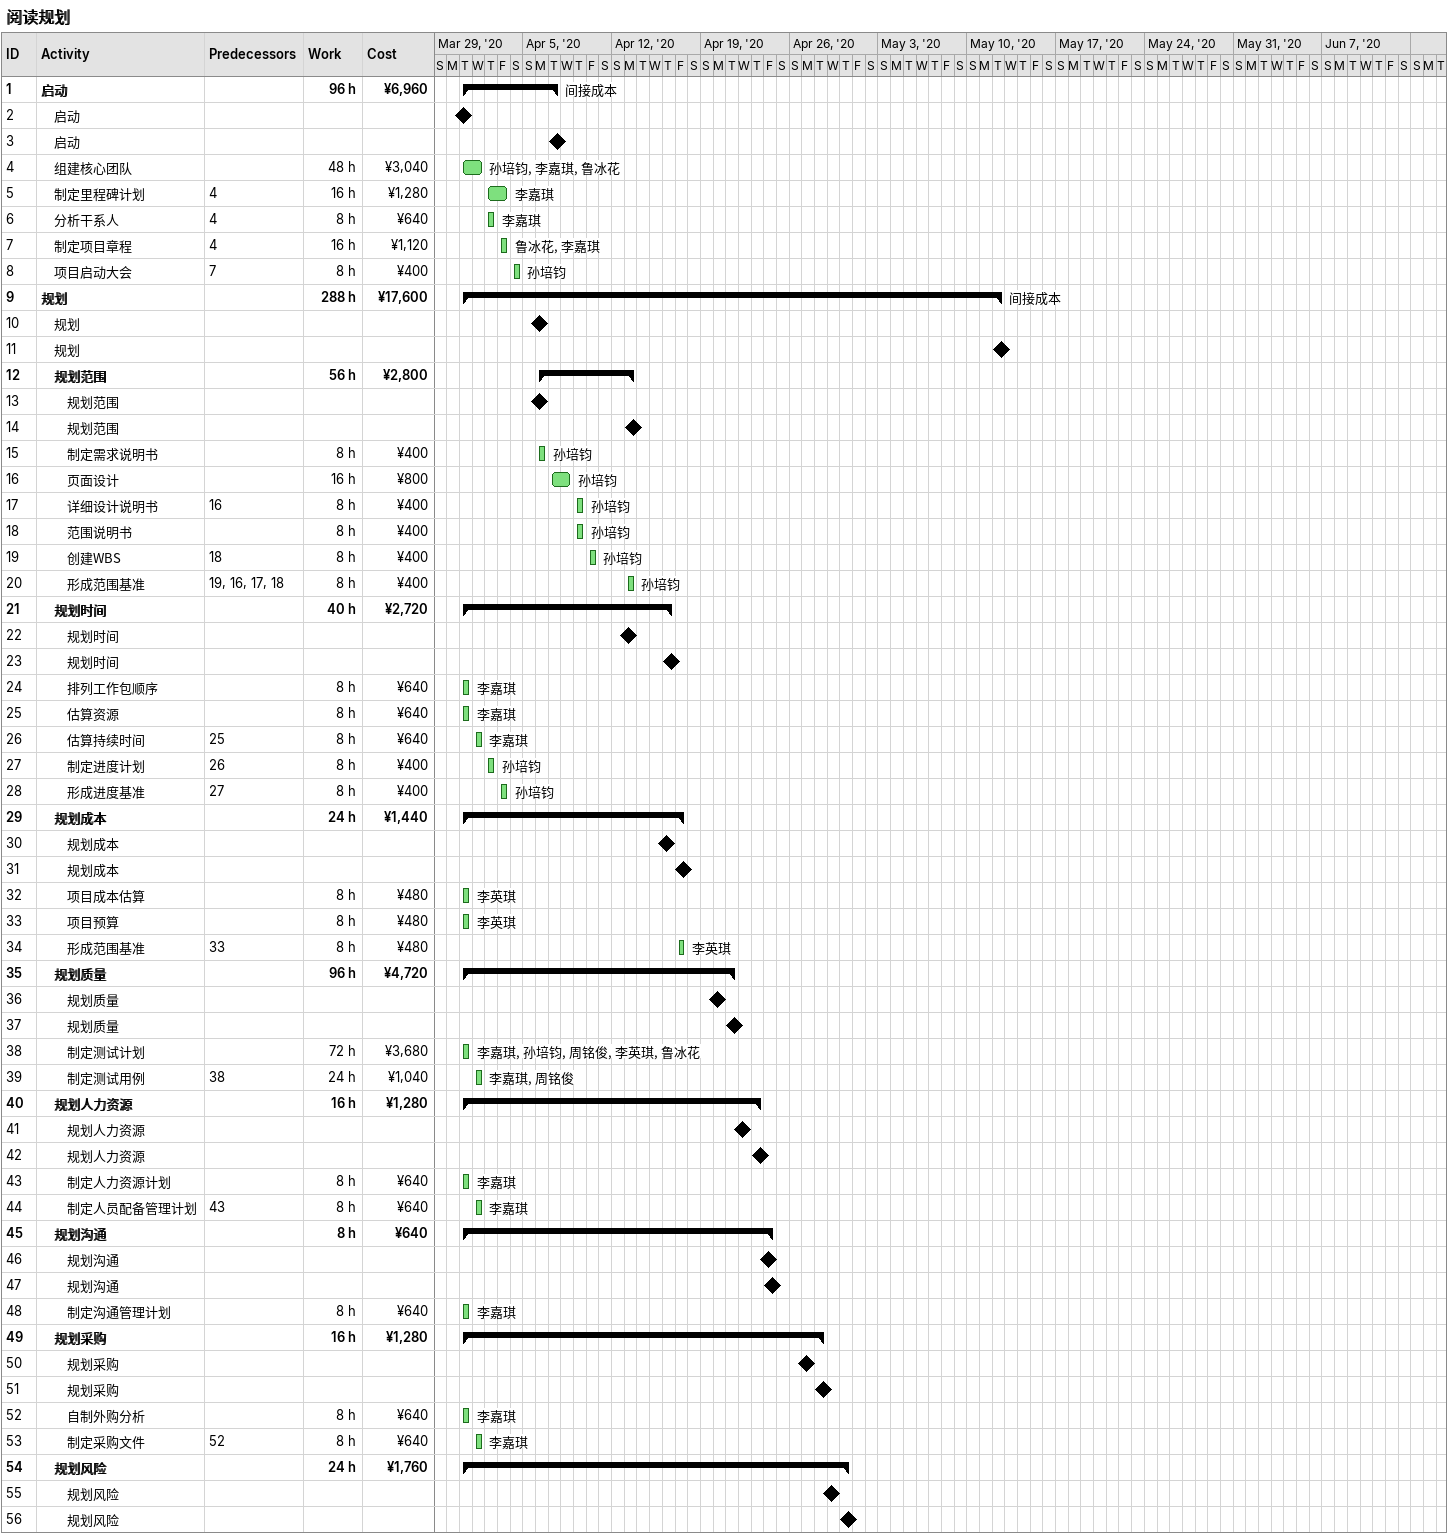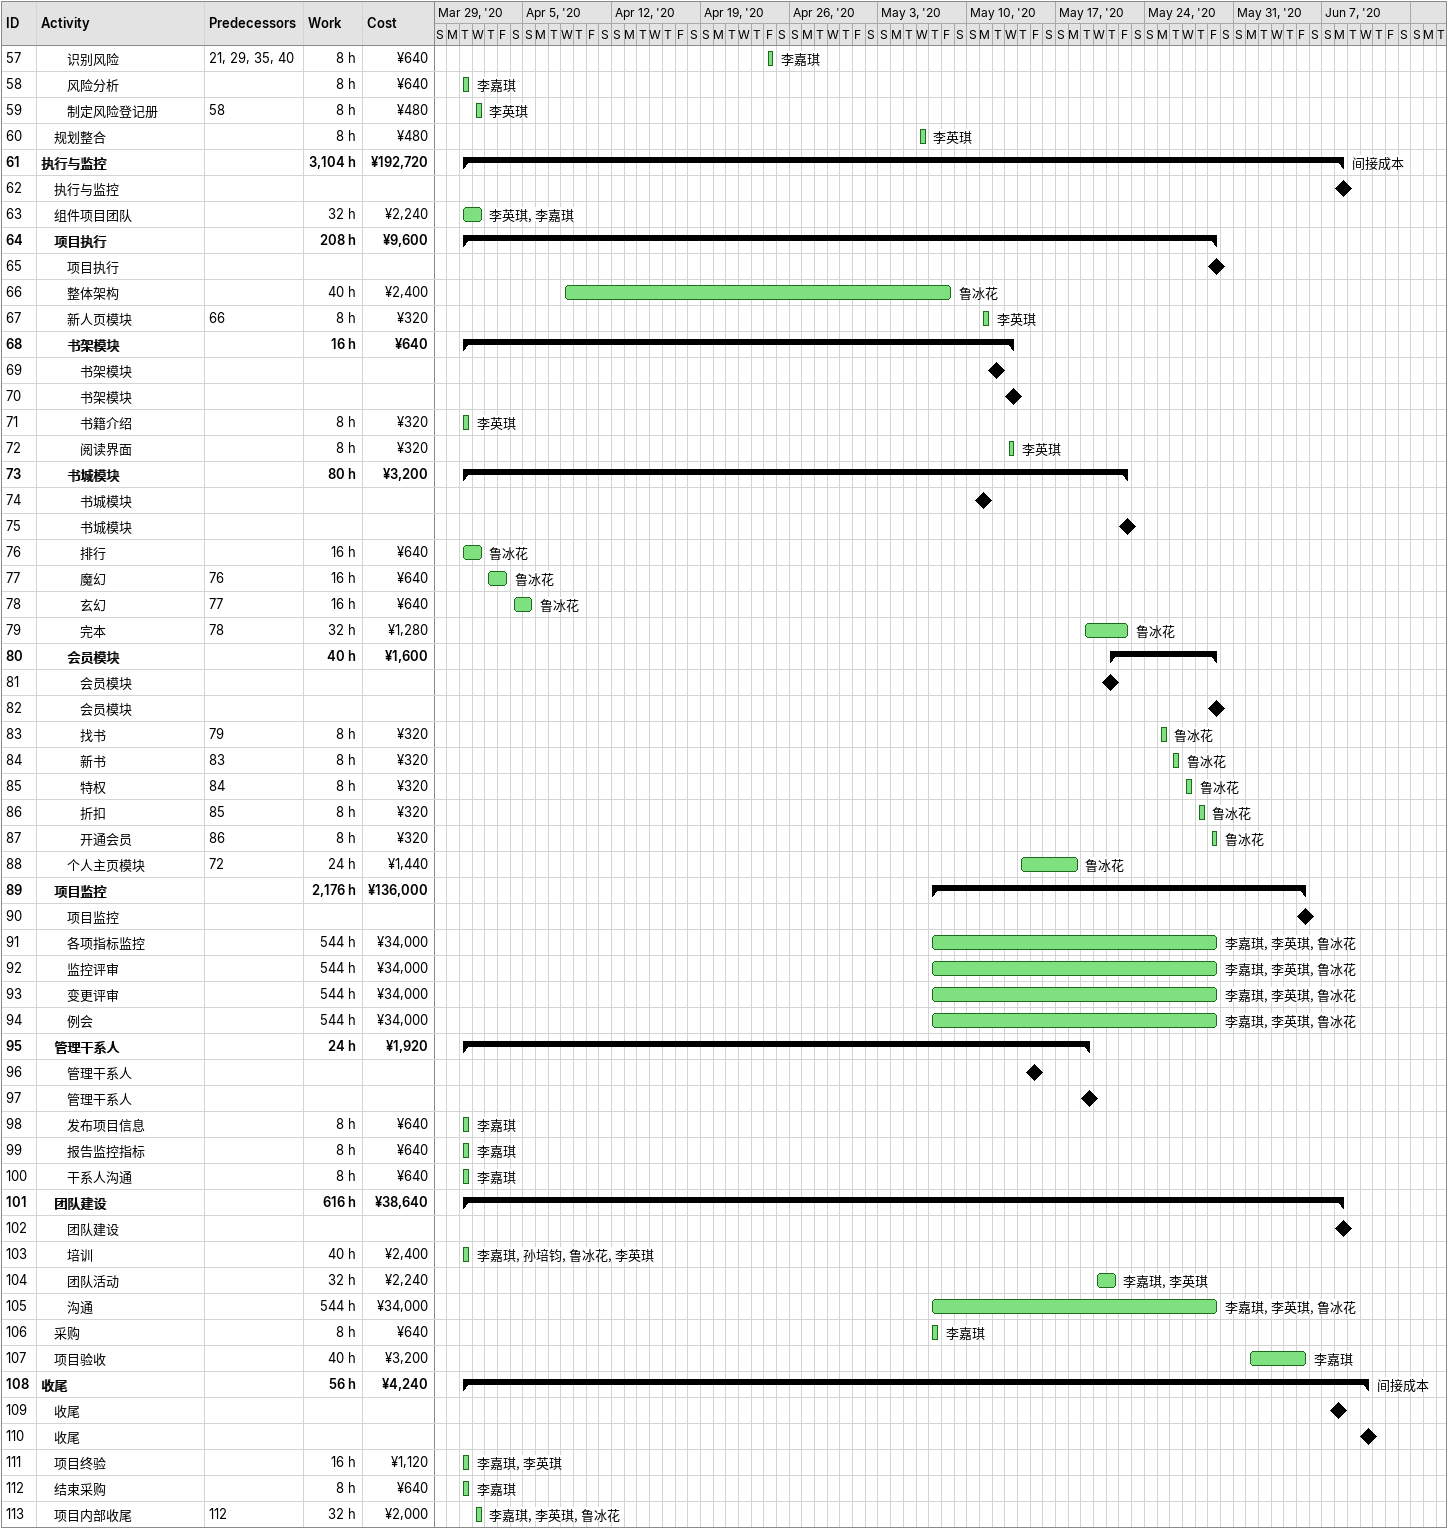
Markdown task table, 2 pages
阅读规划

| ID | Level | Task | Start | Finish | Predecessors | Resources | Work (h) | Cost (¥) |
|---|---|---|---|---|---|---|---|---|
| 1 | 1 | **启动** | 2020-03-31 | 2020-04-07 |  | 间接成本 | 96 | 6960 |
| 2 | 2 | 启动 (milestone) | 2020-03-31 | 2020-03-31 |  |  |  |  |
| 3 | 2 | 启动 (milestone) | 2020-04-07 | 2020-04-07 |  |  |  |  |
| 4 | 2 | 组建核心团队 | 2020-03-31 | 2020-04-01 |  | 孙培钧, 李嘉琪, 鲁冰花 | 48 | 3040 |
| 5 | 2 | 制定里程碑计划 | 2020-04-02 | 2020-04-03 | 4 | 李嘉琪 | 16 | 1280 |
| 6 | 2 | 分析干系人 | 2020-04-02 | 2020-04-02 | 4 | 李嘉琪 | 8 | 640 |
| 7 | 2 | 制定项目章程 | 2020-04-03 | 2020-04-03 | 4 | 鲁冰花, 李嘉琪 | 16 | 1120 |
| 8 | 2 | 项目启动大会 | 2020-04-04 | 2020-04-04 | 7 | 孙培钧 | 8 | 400 |
| 9 | 1 | **规划** | 2020-03-31 | 2020-05-12 |  | 间接成本 | 288 | 17600 |
| 10 | 2 | 规划 (milestone) | 2020-04-06 | 2020-04-06 |  |  |  |  |
| 11 | 2 | 规划 (milestone) | 2020-05-12 | 2020-05-12 |  |  |  |  |
| 12 | 2 | **规划范围** | 2020-04-06 | 2020-04-13 |  |  | 56 | 2800 |
| 13 | 3 | 规划范围 (milestone) | 2020-04-06 | 2020-04-06 |  |  |  |  |
| 14 | 3 | 规划范围 (milestone) | 2020-04-13 | 2020-04-13 |  |  |  |  |
| 15 | 3 | 制定需求说明书 | 2020-04-06 | 2020-04-06 |  | 孙培钧 | 8 | 400 |
| 16 | 3 | 页面设计 | 2020-04-07 | 2020-04-08 |  | 孙培钧 | 16 | 800 |
| 17 | 3 | 详细设计说明书 | 2020-04-09 | 2020-04-09 | 16 | 孙培钧 | 8 | 400 |
| 18 | 3 | 范围说明书 | 2020-04-09 | 2020-04-09 |  | 孙培钧 | 8 | 400 |
| 19 | 3 | 创建WBS | 2020-04-10 | 2020-04-10 | 18 | 孙培钧 | 8 | 400 |
| 20 | 3 | 形成范围基准 | 2020-04-13 | 2020-04-13 | 19, 16, 17, 18 | 孙培钧 | 8 | 400 |
| 21 | 2 | **规划时间** | 2020-03-31 | 2020-04-16 |  |  | 40 | 2720 |
| 22 | 3 | 规划时间 (milestone) | 2020-04-13 | 2020-04-13 |  |  |  |  |
| 23 | 3 | 规划时间 (milestone) | 2020-04-16 | 2020-04-16 |  |  |  |  |
| 24 | 3 | 排列工作包顺序 | 2020-03-31 | 2020-03-31 |  | 李嘉琪 | 8 | 640 |
| 25 | 3 | 估算资源 | 2020-03-31 | 2020-03-31 |  | 李嘉琪 | 8 | 640 |
| 26 | 3 | 估算持续时间 | 2020-04-01 | 2020-04-01 | 25 | 李嘉琪 | 8 | 640 |
| 27 | 3 | 制定进度计划 | 2020-04-02 | 2020-04-02 | 26 | 孙培钧 | 8 | 400 |
| 28 | 3 | 形成进度基准 | 2020-04-03 | 2020-04-03 | 27 | 孙培钧 | 8 | 400 |
| 29 | 2 | **规划成本** | 2020-03-31 | 2020-04-17 |  |  | 24 | 1440 |
| 30 | 3 | 规划成本 (milestone) | 2020-04-16 | 2020-04-16 |  |  |  |  |
| 31 | 3 | 规划成本 (milestone) | 2020-04-17 | 2020-04-17 |  |  |  |  |
| 32 | 3 | 项目成本估算 | 2020-03-31 | 2020-03-31 |  | 李英琪 | 8 | 480 |
| 33 | 3 | 项目预算 | 2020-03-31 | 2020-03-31 |  | 李英琪 | 8 | 480 |
| 34 | 3 | 形成范围基准 | 2020-04-17 | 2020-04-17 | 33 | 李英琪 | 8 | 480 |
| 35 | 2 | **规划质量** | 2020-03-31 | 2020-04-21 |  |  | 96 | 4720 |
| 36 | 3 | 规划质量 (milestone) | 2020-04-20 | 2020-04-20 |  |  |  |  |
| 37 | 3 | 规划质量 (milestone) | 2020-04-21 | 2020-04-21 |  |  |  |  |
| 38 | 3 | 制定测试计划 | 2020-03-31 | 2020-03-31 |  | 李嘉琪, 孙培钧, 周铭俊, 李英琪, 鲁冰花 | 72 | 3680 |
| 39 | 3 | 制定测试用例 | 2020-04-01 | 2020-04-01 | 38 | 李嘉琪, 周铭俊 | 24 | 1040 |
| 40 | 2 | **规划人力资源** | 2020-03-31 | 2020-04-23 |  |  | 16 | 1280 |
| 41 | 3 | 规划人力资源 (milestone) | 2020-04-22 | 2020-04-22 |  |  |  |  |
| 42 | 3 | 规划人力资源 (milestone) | 2020-04-23 | 2020-04-23 |  |  |  |  |
| 43 | 3 | 制定人力资源计划 | 2020-03-31 | 2020-03-31 |  | 李嘉琪 | 8 | 640 |
| 44 | 3 | 制定人员配备管理计划 | 2020-04-01 | 2020-04-01 | 43 | 李嘉琪 | 8 | 640 |
| 45 | 2 | **规划沟通** | 2020-03-31 | 2020-04-24 |  |  | 8 | 640 |
| 46 | 3 | 规划沟通 (milestone) | 2020-04-24 | 2020-04-24 |  |  |  |  |
| 47 | 3 | 规划沟通 (milestone) | 2020-04-24 | 2020-04-24 |  |  |  |  |
| 48 | 3 | 制定沟通管理计划 | 2020-03-31 | 2020-03-31 |  | 李嘉琪 | 8 | 640 |
| 49 | 2 | **规划采购** | 2020-03-31 | 2020-04-28 |  |  | 16 | 1280 |
| 50 | 3 | 规划采购 (milestone) | 2020-04-27 | 2020-04-27 |  |  |  |  |
| 51 | 3 | 规划采购 (milestone) | 2020-04-28 | 2020-04-28 |  |  |  |  |
| 52 | 3 | 自制外购分析 | 2020-03-31 | 2020-03-31 |  | 李嘉琪 | 8 | 640 |
| 53 | 3 | 制定采购文件 | 2020-04-01 | 2020-04-01 | 52 | 李嘉琪 | 8 | 640 |
| 54 | 2 | **规划风险** | 2020-03-31 | 2020-04-30 |  |  | 24 | 1760 |
| 55 | 3 | 规划风险 (milestone) | 2020-04-29 | 2020-04-29 |  |  |  |  |
| 56 | 3 | 规划风险 (milestone) | 2020-04-30 | 2020-04-30 |  |  |  |  |
| 57 | 3 | 识别风险 | 2020-04-24 | 2020-04-24 | 21, 29, 35, 40 | 李嘉琪 | 8 | 640 |
| 58 | 3 | 风险分析 | 2020-03-31 | 2020-03-31 |  | 李嘉琪 | 8 | 640 |
| 59 | 3 | 制定风险登记册 | 2020-04-01 | 2020-04-01 | 58 | 李英琪 | 8 | 480 |
| 60 | 2 | 规划整合 | 2020-05-06 | 2020-05-06 |  | 李英琪 | 8 | 480 |
| 61 | 1 | **执行与监控** | 2020-03-31 | 2020-06-08 |  | 间接成本 | 3104 | 192720 |
| 62 | 2 | 执行与监控 (milestone) | 2020-06-08 | 2020-06-08 |  |  |  |  |
| 63 | 2 | 组件项目团队 | 2020-03-31 | 2020-04-01 |  | 李英琪, 李嘉琪 | 32 | 2240 |
| 64 | 2 | **项目执行** | 2020-03-31 | 2020-05-29 |  |  | 208 | 9600 |
| 65 | 3 | 项目执行 (milestone) | 2020-05-29 | 2020-05-29 |  |  |  |  |
| 66 | 3 | 整体架构 | 2020-04-08 | 2020-05-08 |  | 鲁冰花 | 40 | 2400 |
| 67 | 3 | 新人页模块 | 2020-05-11 | 2020-05-11 | 66 | 李英琪 | 8 | 320 |
| 68 | 3 | **书架模块** | 2020-03-31 | 2020-05-13 |  |  | 16 | 640 |
| 69 | 4 | 书架模块 (milestone) | 2020-05-12 | 2020-05-12 |  |  |  |  |
| 70 | 4 | 书架模块 (milestone) | 2020-05-13 | 2020-05-13 |  |  |  |  |
| 71 | 4 | 书籍介绍 | 2020-03-31 | 2020-03-31 |  | 李英琪 | 8 | 320 |
| 72 | 4 | 阅读界面 | 2020-05-13 | 2020-05-13 |  | 李英琪 | 8 | 320 |
| 73 | 3 | **书城模块** | 2020-03-31 | 2020-05-22 |  |  | 80 | 3200 |
| 74 | 4 | 书城模块 (milestone) | 2020-05-11 | 2020-05-11 |  |  |  |  |
| 75 | 4 | 书城模块 (milestone) | 2020-05-22 | 2020-05-22 |  |  |  |  |
| 76 | 4 | 排行 | 2020-03-31 | 2020-04-01 |  | 鲁冰花 | 16 | 640 |
| 77 | 4 | 魔幻 | 2020-04-02 | 2020-04-03 | 76 | 鲁冰花 | 16 | 640 |
| 78 | 4 | 玄幻 | 2020-04-04 | 2020-04-05 | 77 | 鲁冰花 | 16 | 640 |
| 79 | 4 | 完本 | 2020-05-19 | 2020-05-22 | 78 | 鲁冰花 | 32 | 1280 |
| 80 | 3 | **会员模块** | 2020-05-21 | 2020-05-29 |  |  | 40 | 1600 |
| 81 | 4 | 会员模块 (milestone) | 2020-05-21 | 2020-05-21 |  |  |  |  |
| 82 | 4 | 会员模块 (milestone) | 2020-05-29 | 2020-05-29 |  |  |  |  |
| 83 | 4 | 找书 | 2020-05-25 | 2020-05-25 | 79 | 鲁冰花 | 8 | 320 |
| 84 | 4 | 新书 | 2020-05-26 | 2020-05-26 | 83 | 鲁冰花 | 8 | 320 |
| 85 | 4 | 特权 | 2020-05-27 | 2020-05-27 | 84 | 鲁冰花 | 8 | 320 |
| 86 | 4 | 折扣 | 2020-05-28 | 2020-05-28 | 85 | 鲁冰花 | 8 | 320 |
| 87 | 4 | 开通会员 | 2020-05-29 | 2020-05-29 | 86 | 鲁冰花 | 8 | 320 |
| 88 | 3 | 个人主页模块 | 2020-05-14 | 2020-05-18 | 72 | 鲁冰花 | 24 | 1440 |
| 89 | 2 | **项目监控** | 2020-05-07 | 2020-06-05 |  |  | 2176 | 136000 |
| 90 | 3 | 项目监控 (milestone) | 2020-06-05 | 2020-06-05 |  |  |  |  |
| 91 | 3 | 各项指标监控 | 2020-05-07 | 2020-05-29 |  | 李嘉琪, 李英琪, 鲁冰花 | 544 | 34000 |
| 92 | 3 | 监控评审 | 2020-05-07 | 2020-05-29 |  | 李嘉琪, 李英琪, 鲁冰花 | 544 | 34000 |
| 93 | 3 | 变更评审 | 2020-05-07 | 2020-05-29 |  | 李嘉琪, 李英琪, 鲁冰花 | 544 | 34000 |
| 94 | 3 | 例会 | 2020-05-07 | 2020-05-29 |  | 李嘉琪, 李英琪, 鲁冰花 | 544 | 34000 |
| 95 | 2 | **管理干系人** | 2020-03-31 | 2020-05-19 |  |  | 24 | 1920 |
| 96 | 3 | 管理干系人 (milestone) | 2020-05-15 | 2020-05-15 |  |  |  |  |
| 97 | 3 | 管理干系人 (milestone) | 2020-05-19 | 2020-05-19 |  |  |  |  |
| 98 | 3 | 发布项目信息 | 2020-03-31 | 2020-03-31 |  | 李嘉琪 | 8 | 640 |
| 99 | 3 | 报告监控指标 | 2020-03-31 | 2020-03-31 |  | 李嘉琪 | 8 | 640 |
| 100 | 3 | 干系人沟通 | 2020-03-31 | 2020-03-31 |  | 李嘉琪 | 8 | 640 |
| 101 | 2 | **团队建设** | 2020-03-31 | 2020-06-08 |  |  | 616 | 38640 |
| 102 | 3 | 团队建设 (milestone) | 2020-06-08 | 2020-06-08 |  |  |  |  |
| 103 | 3 | 培训 | 2020-03-31 | 2020-03-31 |  | 李嘉琪, 孙培钧, 鲁冰花, 李英琪 | 40 | 2400 |
| 104 | 3 | 团队活动 | 2020-05-20 | 2020-05-21 |  | 李嘉琪, 李英琪 | 32 | 2240 |
| 105 | 3 | 沟通 | 2020-05-07 | 2020-05-29 |  | 李嘉琪, 李英琪, 鲁冰花 | 544 | 34000 |
| 106 | 2 | 采购 | 2020-05-07 | 2020-05-07 |  | 李嘉琪 | 8 | 640 |
| 107 | 2 | 项目验收 | 2020-06-01 | 2020-06-05 |  | 李嘉琪 | 40 | 3200 |
| 108 | 1 | **收尾** | 2020-03-31 | 2020-06-10 |  | 间接成本 | 56 | 4240 |
| 109 | 2 | 收尾 (milestone) | 2020-06-08 | 2020-06-08 |  |  |  |  |
| 110 | 2 | 收尾 (milestone) | 2020-06-10 | 2020-06-10 |  |  |  |  |
| 111 | 2 | 项目终验 | 2020-03-31 | 2020-03-31 |  | 李嘉琪, 李英琪 | 16 | 1120 |
| 112 | 2 | 结束采购 | 2020-03-31 | 2020-03-31 |  | 李嘉琪 | 8 | 640 |
| 113 | 2 | 项目内部收尾 | 2020-04-01 | 2020-04-01 | 112 | 李嘉琪, 李英琪, 鲁冰花 | 32 | 2000 |
